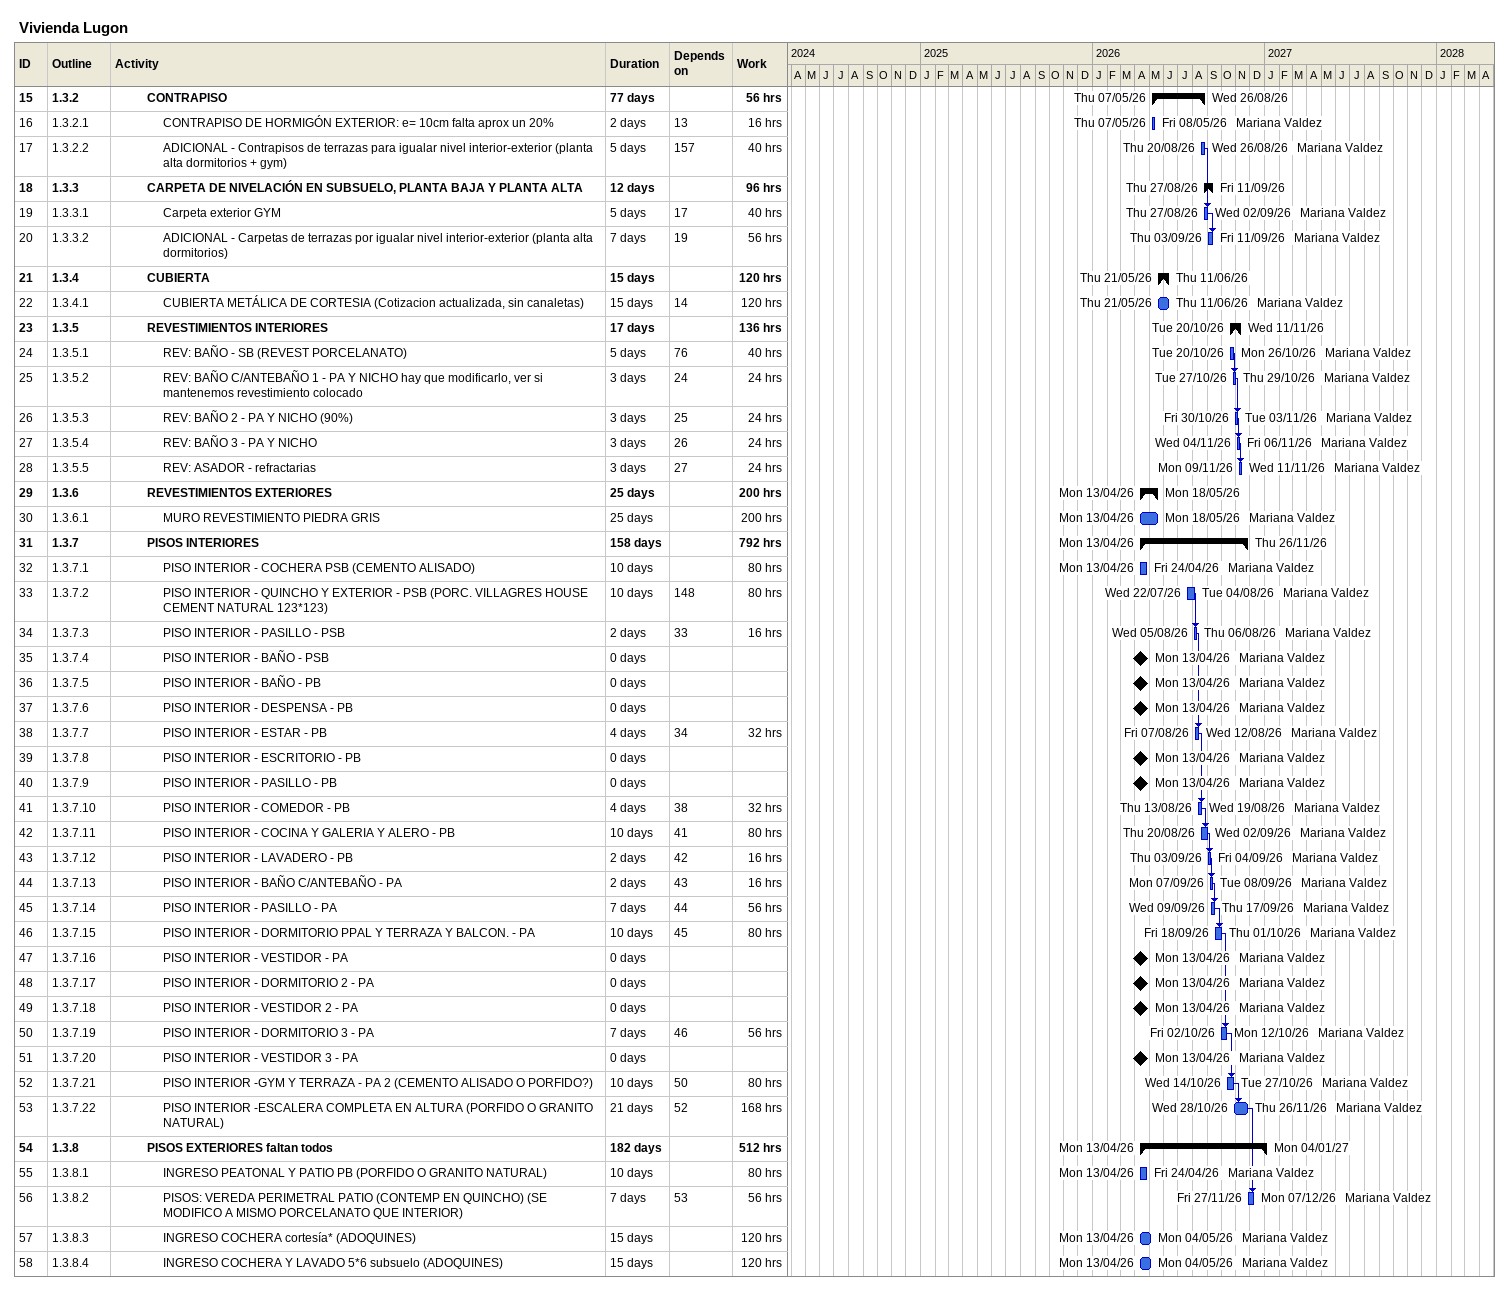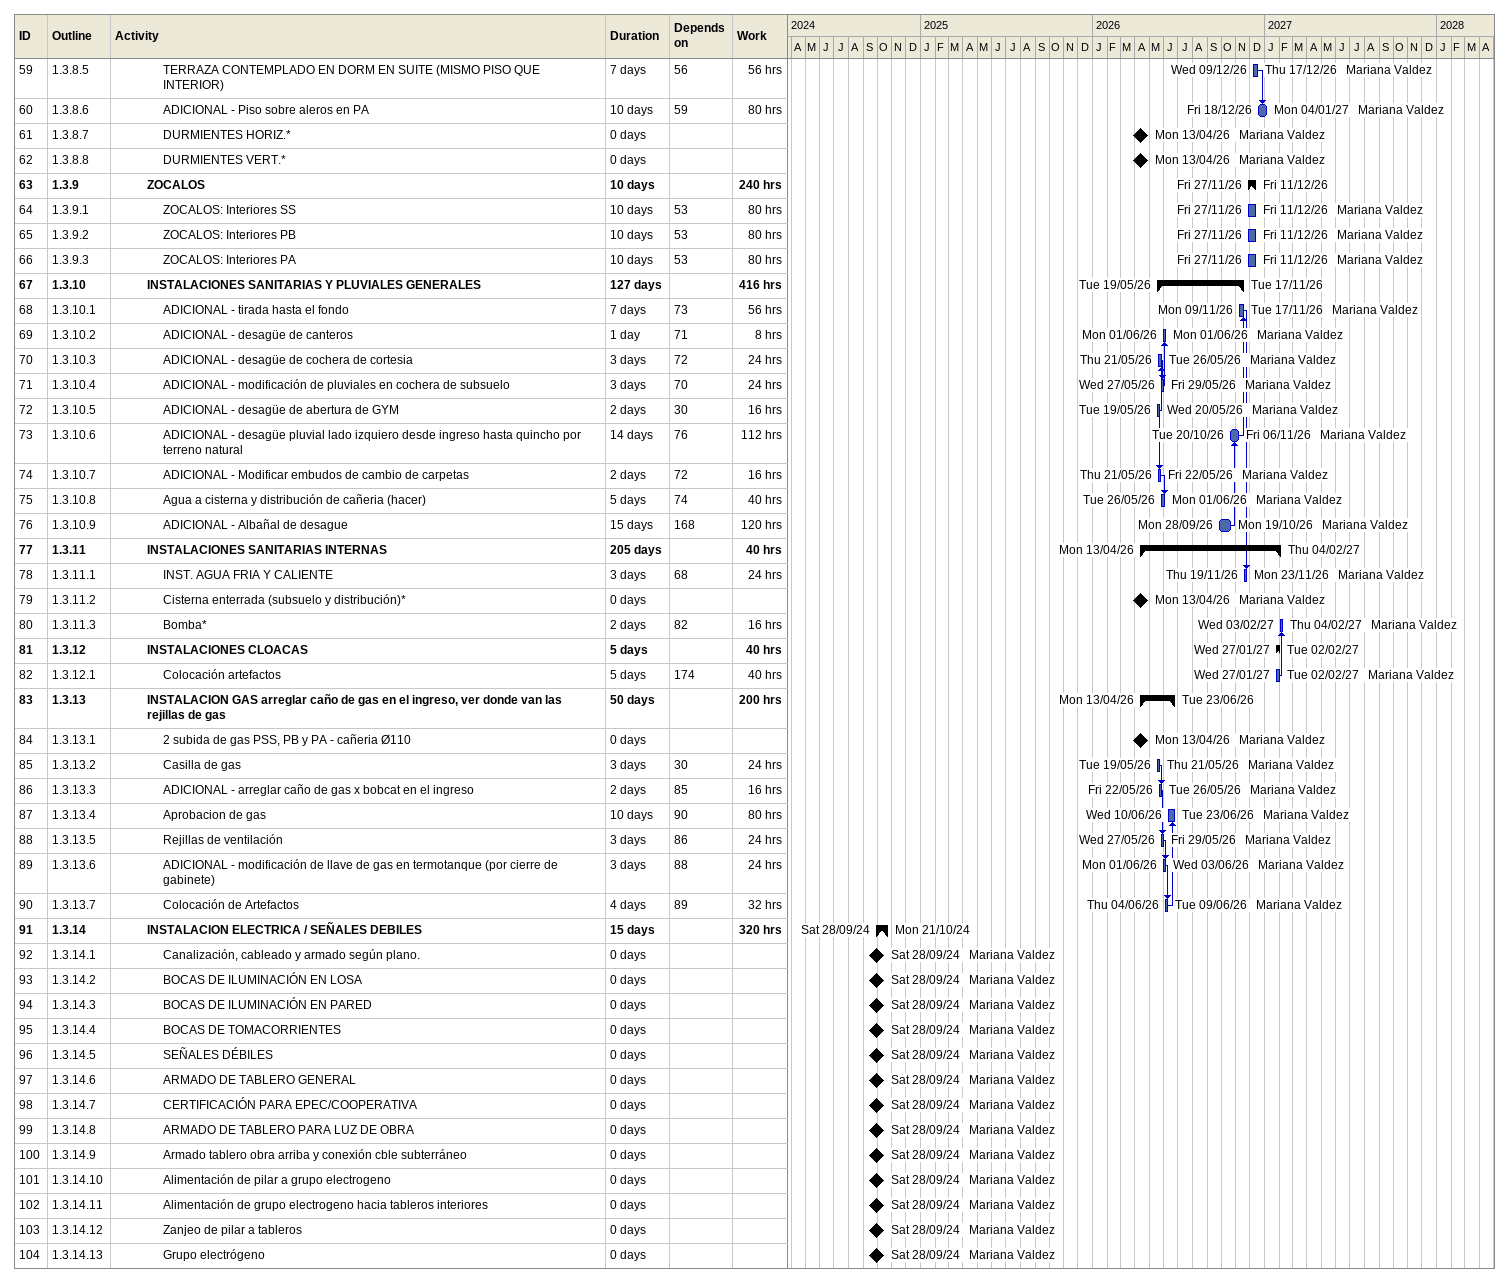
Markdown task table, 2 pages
Vivienda Lugon

| ID | WBS | Task | Duration | Start | Finish | Predecessors | Resources | Work (h) |
|---|---|---|---|---|---|---|---|---|
| 15 | 1.3.2 | **CONTRAPISO** | 77d | 2026-05-07 | 2026-08-26 |  |  | 56 |
| 16 | 1.3.2.1 | CONTRAPISO DE HORMIGÓN EXTERIOR: e= 10cm falta aprox un 20% | 2d | 2026-05-07 | 2026-05-08 | 13 | Mariana Valdez | 16 |
| 17 | 1.3.2.2 | ADICIONAL - Contrapisos de terrazas para igualar nivel interior-exterior (planta alta dormitorios + gym) | 5d | 2026-08-20 | 2026-08-26 | 157 | Mariana Valdez | 40 |
| 18 | 1.3.3 | **CARPETA DE NIVELACIÓN EN SUBSUELO, PLANTA BAJA Y PLANTA ALTA** | 12d | 2026-08-27 | 2026-09-11 |  |  | 96 |
| 19 | 1.3.3.1 | Carpeta exterior GYM | 5d | 2026-08-27 | 2026-09-02 | 17 | Mariana Valdez | 40 |
| 20 | 1.3.3.2 | ADICIONAL - Carpetas de terrazas por igualar nivel interior-exterior (planta alta dormitorios) | 7d | 2026-09-03 | 2026-09-11 | 19 | Mariana Valdez | 56 |
| 21 | 1.3.4 | **CUBIERTA** | 15d | 2026-05-21 | 2026-06-11 |  |  | 120 |
| 22 | 1.3.4.1 | CUBIERTA METÁLICA DE CORTESIA (Cotizacion actualizada, sin canaletas) | 15d | 2026-05-21 | 2026-06-11 | 14 | Mariana Valdez | 120 |
| 23 | 1.3.5 | **REVESTIMIENTOS INTERIORES** | 17d | 2026-10-20 | 2026-11-11 |  |  | 136 |
| 24 | 1.3.5.1 | REV: BAÑO - SB (REVEST PORCELANATO) | 5d | 2026-10-20 | 2026-10-26 | 76 | Mariana Valdez | 40 |
| 25 | 1.3.5.2 | REV: BAÑO C/ANTEBAÑO 1 - PA Y NICHO hay que modificarlo, ver si mantenemos revestimiento colocado | 3d | 2026-10-27 | 2026-10-29 | 24 | Mariana Valdez | 24 |
| 26 | 1.3.5.3 | REV: BAÑO 2 - PA Y NICHO (90%) | 3d | 2026-10-30 | 2026-11-03 | 25 | Mariana Valdez | 24 |
| 27 | 1.3.5.4 | REV: BAÑO 3 - PA Y NICHO | 3d | 2026-11-04 | 2026-11-06 | 26 | Mariana Valdez | 24 |
| 28 | 1.3.5.5 | REV: ASADOR - refractarias | 3d | 2026-11-09 | 2026-11-11 | 27 | Mariana Valdez | 24 |
| 29 | 1.3.6 | **REVESTIMIENTOS EXTERIORES** | 25d | 2026-04-13 | 2026-05-18 |  |  | 200 |
| 30 | 1.3.6.1 | MURO REVESTIMIENTO PIEDRA GRIS | 25d | 2026-04-13 | 2026-05-18 |  | Mariana Valdez | 200 |
| 31 | 1.3.7 | **PISOS INTERIORES** | 158d | 2026-04-13 | 2026-11-26 |  |  | 792 |
| 32 | 1.3.7.1 | PISO INTERIOR - COCHERA PSB (CEMENTO ALISADO) | 10d | 2026-04-13 | 2026-04-24 |  | Mariana Valdez | 80 |
| 33 | 1.3.7.2 | PISO INTERIOR - QUINCHO Y EXTERIOR - PSB (PORC. VILLAGRES HOUSE CEMENT NATURAL 123*123) | 10d | 2026-07-22 | 2026-08-04 | 148 | Mariana Valdez | 80 |
| 34 | 1.3.7.3 | PISO INTERIOR - PASILLO - PSB | 2d | 2026-08-05 | 2026-08-06 | 33 | Mariana Valdez | 16 |
| 35 | 1.3.7.4 | PISO INTERIOR - BAÑO - PSB | 0d | 2026-04-13 | 2026-04-13 |  | Mariana Valdez |  |
| 36 | 1.3.7.5 | PISO INTERIOR - BAÑO - PB | 0d | 2026-04-13 | 2026-04-13 |  | Mariana Valdez |  |
| 37 | 1.3.7.6 | PISO INTERIOR - DESPENSA - PB | 0d | 2026-04-13 | 2026-04-13 |  | Mariana Valdez |  |
| 38 | 1.3.7.7 | PISO INTERIOR - ESTAR - PB | 4d | 2026-08-07 | 2026-08-12 | 34 | Mariana Valdez | 32 |
| 39 | 1.3.7.8 | PISO INTERIOR - ESCRITORIO - PB | 0d | 2026-04-13 | 2026-04-13 |  | Mariana Valdez |  |
| 40 | 1.3.7.9 | PISO INTERIOR - PASILLO - PB | 0d | 2026-04-13 | 2026-04-13 |  | Mariana Valdez |  |
| 41 | 1.3.7.10 | PISO INTERIOR - COMEDOR - PB | 4d | 2026-08-13 | 2026-08-19 | 38 | Mariana Valdez | 32 |
| 42 | 1.3.7.11 | PISO INTERIOR - COCINA Y GALERIA Y ALERO - PB | 10d | 2026-08-20 | 2026-09-02 | 41 | Mariana Valdez | 80 |
| 43 | 1.3.7.12 | PISO INTERIOR - LAVADERO - PB | 2d | 2026-09-03 | 2026-09-04 | 42 | Mariana Valdez | 16 |
| 44 | 1.3.7.13 | PISO INTERIOR - BAÑO C/ANTEBAÑO - PA | 2d | 2026-09-07 | 2026-09-08 | 43 | Mariana Valdez | 16 |
| 45 | 1.3.7.14 | PISO INTERIOR - PASILLO - PA | 7d | 2026-09-09 | 2026-09-17 | 44 | Mariana Valdez | 56 |
| 46 | 1.3.7.15 | PISO INTERIOR - DORMITORIO PPAL Y TERRAZA Y BALCON. - PA | 10d | 2026-09-18 | 2026-10-01 | 45 | Mariana Valdez | 80 |
| 47 | 1.3.7.16 | PISO INTERIOR - VESTIDOR - PA | 0d | 2026-04-13 | 2026-04-13 |  | Mariana Valdez |  |
| 48 | 1.3.7.17 | PISO INTERIOR - DORMITORIO 2 - PA | 0d | 2026-04-13 | 2026-04-13 |  | Mariana Valdez |  |
| 49 | 1.3.7.18 | PISO INTERIOR - VESTIDOR 2 - PA | 0d | 2026-04-13 | 2026-04-13 |  | Mariana Valdez |  |
| 50 | 1.3.7.19 | PISO INTERIOR - DORMITORIO 3 - PA | 7d | 2026-10-02 | 2026-10-12 | 46 | Mariana Valdez | 56 |
| 51 | 1.3.7.20 | PISO INTERIOR - VESTIDOR 3 - PA | 0d | 2026-04-13 | 2026-04-13 |  | Mariana Valdez |  |
| 52 | 1.3.7.21 | PISO INTERIOR -GYM Y TERRAZA - PA 2 (CEMENTO ALISADO O PORFIDO?) | 10d | 2026-10-14 | 2026-10-27 | 50 | Mariana Valdez | 80 |
| 53 | 1.3.7.22 | PISO INTERIOR -ESCALERA COMPLETA EN ALTURA (PORFIDO O GRANITO NATURAL) | 21d | 2026-10-28 | 2026-11-26 | 52 | Mariana Valdez | 168 |
| 54 | 1.3.8 | **PISOS EXTERIORES faltan todos** | 182d | 2026-04-13 | 2027-01-04 |  |  | 512 |
| 55 | 1.3.8.1 | INGRESO PEATONAL Y PATIO PB (PORFIDO O GRANITO NATURAL) | 10d | 2026-04-13 | 2026-04-24 |  | Mariana Valdez | 80 |
| 56 | 1.3.8.2 | PISOS: VEREDA PERIMETRAL PATIO (CONTEMP EN QUINCHO) (SE MODIFICO A MISMO PORCELANATO QUE INTERIOR) | 7d | 2026-11-27 | 2026-12-07 | 53 | Mariana Valdez | 56 |
| 57 | 1.3.8.3 | INGRESO COCHERA cortesía* (ADOQUINES) | 15d | 2026-04-13 | 2026-05-04 |  | Mariana Valdez | 120 |
| 58 | 1.3.8.4 | INGRESO COCHERA Y LAVADO 5*6 subsuelo (ADOQUINES) | 15d | 2026-04-13 | 2026-05-04 |  | Mariana Valdez | 120 |
| 59 | 1.3.8.5 | TERRAZA CONTEMPLADO EN DORM EN SUITE (MISMO PISO QUE INTERIOR) | 7d | 2026-12-09 | 2026-12-17 | 56 | Mariana Valdez | 56 |
| 60 | 1.3.8.6 | ADICIONAL - Piso sobre aleros en PA | 10d | 2026-12-18 | 2027-01-04 | 59 | Mariana Valdez | 80 |
| 61 | 1.3.8.7 | DURMIENTES HORIZ.* | 0d | 2026-04-13 | 2026-04-13 |  | Mariana Valdez |  |
| 62 | 1.3.8.8 | DURMIENTES VERT.* | 0d | 2026-04-13 | 2026-04-13 |  | Mariana Valdez |  |
| 63 | 1.3.9 | **ZOCALOS** | 10d | 2026-11-27 | 2026-12-11 |  |  | 240 |
| 64 | 1.3.9.1 | ZOCALOS: Interiores SS | 10d | 2026-11-27 | 2026-12-11 | 53 | Mariana Valdez | 80 |
| 65 | 1.3.9.2 | ZOCALOS: Interiores PB | 10d | 2026-11-27 | 2026-12-11 | 53 | Mariana Valdez | 80 |
| 66 | 1.3.9.3 | ZOCALOS: Interiores PA | 10d | 2026-11-27 | 2026-12-11 | 53 | Mariana Valdez | 80 |
| 67 | 1.3.10 | **INSTALACIONES SANITARIAS Y PLUVIALES GENERALES** | 127d | 2026-05-19 | 2026-11-17 |  |  | 416 |
| 68 | 1.3.10.1 | ADICIONAL - tirada hasta el fondo | 7d | 2026-11-09 | 2026-11-17 | 73 | Mariana Valdez | 56 |
| 69 | 1.3.10.2 | ADICIONAL - desagüe de canteros | 1d | 2026-06-01 | 2026-06-01 | 71 | Mariana Valdez | 8 |
| 70 | 1.3.10.3 | ADICIONAL - desagüe de cochera de cortesia | 3d | 2026-05-21 | 2026-05-26 | 72 | Mariana Valdez | 24 |
| 71 | 1.3.10.4 | ADICIONAL - modificación de pluviales en cochera de subsuelo | 3d | 2026-05-27 | 2026-05-29 | 70 | Mariana Valdez | 24 |
| 72 | 1.3.10.5 | ADICIONAL - desagüe de abertura de GYM | 2d | 2026-05-19 | 2026-05-20 | 30 | Mariana Valdez | 16 |
| 73 | 1.3.10.6 | ADICIONAL - desagüe pluvial lado izquiero desde ingreso hasta quincho por terreno natural | 14d | 2026-10-20 | 2026-11-06 | 76 | Mariana Valdez | 112 |
| 74 | 1.3.10.7 | ADICIONAL - Modificar embudos de cambio de carpetas | 2d | 2026-05-21 | 2026-05-22 | 72 | Mariana Valdez | 16 |
| 75 | 1.3.10.8 | Agua a cisterna y distribución de cañeria (hacer) | 5d | 2026-05-26 | 2026-06-01 | 74 | Mariana Valdez | 40 |
| 76 | 1.3.10.9 | ADICIONAL - Albañal de desague | 15d | 2026-09-28 | 2026-10-19 | 168 | Mariana Valdez | 120 |
| 77 | 1.3.11 | **INSTALACIONES SANITARIAS INTERNAS** | 205d | 2026-04-13 | 2027-02-04 |  |  | 40 |
| 78 | 1.3.11.1 | INST. AGUA FRIA Y CALIENTE | 3d | 2026-11-19 | 2026-11-23 | 68 | Mariana Valdez | 24 |
| 79 | 1.3.11.2 | Cisterna enterrada (subsuelo y distribución)* | 0d | 2026-04-13 | 2026-04-13 |  | Mariana Valdez |  |
| 80 | 1.3.11.3 | Bomba* | 2d | 2027-02-03 | 2027-02-04 | 82 | Mariana Valdez | 16 |
| 81 | 1.3.12 | **INSTALACIONES CLOACAS** | 5d | 2027-01-27 | 2027-02-02 |  |  | 40 |
| 82 | 1.3.12.1 | Colocación artefactos | 5d | 2027-01-27 | 2027-02-02 | 174 | Mariana Valdez | 40 |
| 83 | 1.3.13 | **INSTALACION GAS arreglar caño de gas en el ingreso, ver donde van las rejillas de gas** | 50d | 2026-04-13 | 2026-06-23 |  |  | 200 |
| 84 | 1.3.13.1 | 2 subida de gas PSS, PB y PA - cañeria Ø110 | 0d | 2026-04-13 | 2026-04-13 |  | Mariana Valdez |  |
| 85 | 1.3.13.2 | Casilla de gas | 3d | 2026-05-19 | 2026-05-21 | 30 | Mariana Valdez | 24 |
| 86 | 1.3.13.3 | ADICIONAL - arreglar caño de gas x bobcat en el ingreso | 2d | 2026-05-22 | 2026-05-26 | 85 | Mariana Valdez | 16 |
| 87 | 1.3.13.4 | Aprobacion de gas | 10d | 2026-06-10 | 2026-06-23 | 90 | Mariana Valdez | 80 |
| 88 | 1.3.13.5 | Rejillas de ventilación | 3d | 2026-05-27 | 2026-05-29 | 86 | Mariana Valdez | 24 |
| 89 | 1.3.13.6 | ADICIONAL - modificación de llave de gas en termotanque (por cierre de gabinete) | 3d | 2026-06-01 | 2026-06-03 | 88 | Mariana Valdez | 24 |
| 90 | 1.3.13.7 | Colocación de Artefactos | 4d | 2026-06-04 | 2026-06-09 | 89 | Mariana Valdez | 32 |
| 91 | 1.3.14 | **INSTALACION ELECTRICA / SEÑALES DEBILES** | 15d | 2024-09-28 | 2024-10-21 |  |  | 320 |
| 92 | 1.3.14.1 | Canalización, cableado y armado según plano. | 0d | 2024-09-28 | 2024-09-28 |  | Mariana Valdez |  |
| 93 | 1.3.14.2 | BOCAS DE ILUMINACIÓN EN LOSA | 0d | 2024-09-28 | 2024-09-28 |  | Mariana Valdez |  |
| 94 | 1.3.14.3 | BOCAS DE ILUMINACIÓN EN PARED | 0d | 2024-09-28 | 2024-09-28 |  | Mariana Valdez |  |
| 95 | 1.3.14.4 | BOCAS DE TOMACORRIENTES | 0d | 2024-09-28 | 2024-09-28 |  | Mariana Valdez |  |
| 96 | 1.3.14.5 | SEÑALES DÉBILES | 0d | 2024-09-28 | 2024-09-28 |  | Mariana Valdez |  |
| 97 | 1.3.14.6 | ARMADO DE TABLERO GENERAL | 0d | 2024-09-28 | 2024-09-28 |  | Mariana Valdez |  |
| 98 | 1.3.14.7 | CERTIFICACIÓN PARA EPEC/COOPERATIVA | 0d | 2024-09-28 | 2024-09-28 |  | Mariana Valdez |  |
| 99 | 1.3.14.8 | ARMADO DE TABLERO PARA LUZ DE OBRA | 0d | 2024-09-28 | 2024-09-28 |  | Mariana Valdez |  |
| 100 | 1.3.14.9 | Armado tablero obra arriba y conexión cble subterráneo | 0d | 2024-09-28 | 2024-09-28 |  | Mariana Valdez |  |
| 101 | 1.3.14.10 | Alimentación de pilar a grupo electrogeno | 0d | 2024-09-28 | 2024-09-28 |  | Mariana Valdez |  |
| 102 | 1.3.14.11 | Alimentación de grupo electrogeno hacia tableros interiores | 0d | 2024-09-28 | 2024-09-28 |  | Mariana Valdez |  |
| 103 | 1.3.14.12 | Zanjeo de pilar a tableros | 0d | 2024-09-28 | 2024-09-28 |  | Mariana Valdez |  |
| 104 | 1.3.14.13 | Grupo electrógeno | 0d | 2024-09-28 | 2024-09-28 |  | Mariana Valdez |  |
